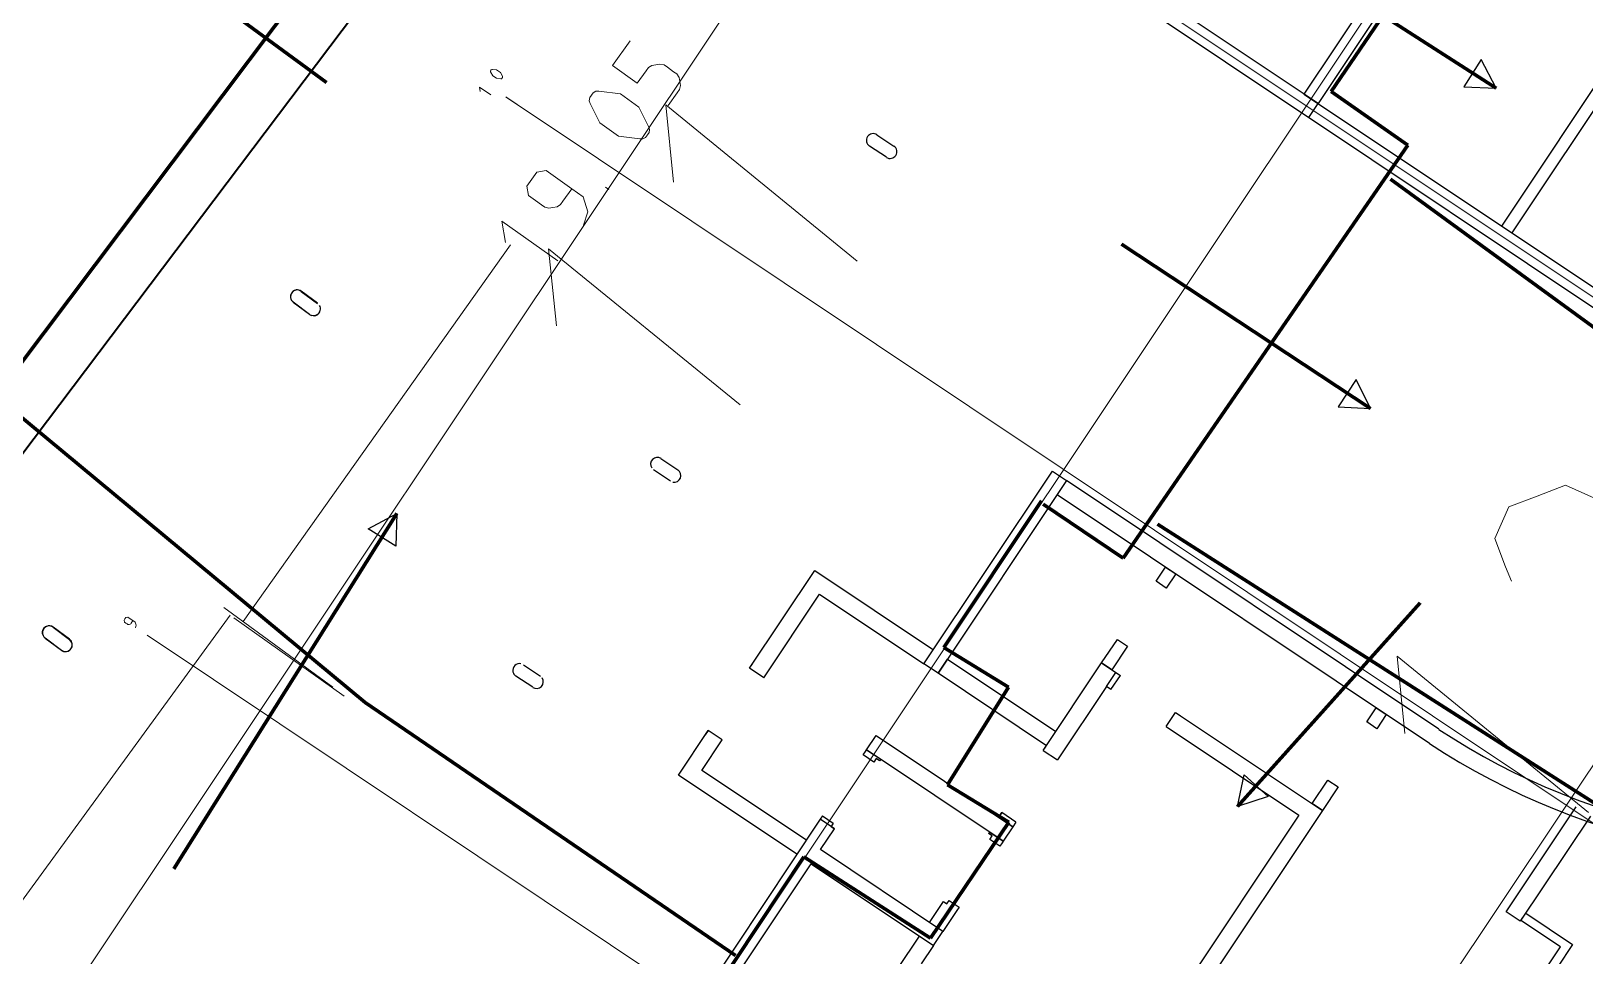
# Model space of a CAD drawing. Header units: metres. Extents: x 2680829 to 2680940, y 1252358 to 1252483.
# Drawn here: x 2680895.08 to 2680917.95, y 1252425.84 to 1252439.45 of the extents above; entities that cross this region are included whole.
import ezdxf

# ---------------------------------------------------------------- set-up
doc = ezdxf.new("R2010")
doc.units = ezdxf.units.M
doc.layers.add('bemassung', color=7, linetype='Continuous', lineweight=13)
doc.layers.add('etappierung', color=7, linetype='Continuous')
doc.layers.add('geometrie', color=7, linetype='Continuous')

msp = doc.modelspace()

# ---------------------------------------------------------------- linework, layer by layer
at = {"layer": 'bemassung'}
for p, q in [((2680903.895, 1252439.303), (2680903.635, 1252438.937)), ((2680904.165, 1252438.909), (2680904.217, 1252438.941)), ((2680904.217, 1252438.941), (2680904.276, 1252438.951)), ((2680904.276, 1252438.951), (2680904.335, 1252438.961)), ((2680904.335, 1252438.961), (2680904.395, 1252438.948)), ((2680904.395, 1252438.948), (2680904.444, 1252438.913)), ((2680901.84, 1252438.862), (2680901.839, 1252438.852)), ((2680901.839, 1252438.852), (2680901.842, 1252438.844)), ((2680901.845, 1252438.869), (2680901.84, 1252438.862)), ((2680901.842, 1252438.844), (2680901.872, 1252438.788)), ((2680901.85, 1252438.876), (2680901.845, 1252438.869)), ((2680901.858, 1252438.881), (2680901.85, 1252438.876)), ((2680901.867, 1252438.881), (2680901.858, 1252438.881)), ((2680901.93, 1252438.875), (2680901.867, 1252438.881)), ((2680901.872, 1252438.788), (2680901.928, 1252438.751)), ((2680901.928, 1252438.751), (2680901.991, 1252438.745)), ((2680901.986, 1252438.838), (2680901.93, 1252438.875)), ((2680902.016, 1252438.782), (2680901.986, 1252438.838)), ((2680901.991, 1252438.745), (2680902, 1252438.745)), ((2680902, 1252438.745), (2680902.008, 1252438.75)), ((2680902.008, 1252438.75), (2680902.013, 1252438.757)), ((2680902.013, 1252438.757), (2680902.018, 1252438.764)), ((2680902.019, 1252438.774), (2680902.016, 1252438.782)), ((2680902.018, 1252438.764), (2680902.019, 1252438.774)), ((2680903.635, 1252438.937), (2680904.001, 1252438.677)), ((2680904.001, 1252438.677), (2680904.131, 1252438.86)), ((2680904.131, 1252438.86), (2680904.165, 1252438.909)), ((2680904.444, 1252438.913), (2680904.535, 1252438.848)), ((2680904.535, 1252438.848), (2680904.584, 1252438.814)), ((2680904.584, 1252438.814), (2680904.616, 1252438.761)), ((2680904.616, 1252438.761), (2680904.626, 1252438.703)), ((2680901.69, 1252438.556), (2680901.678, 1252438.618)), ((2680901.678, 1252438.618), (2680901.845, 1252438.506)), ((2680903.326, 1252438.503), (2680903.3, 1252438.467)), ((2680903.351, 1252438.539), (2680903.326, 1252438.503)), ((2680903.392, 1252438.56), (2680903.351, 1252438.539)), ((2680903.437, 1252438.562), (2680903.392, 1252438.56)), ((2680903.752, 1252438.521), (2680903.437, 1252438.562)), ((2680904.026, 1252438.326), (2680903.752, 1252438.521)), ((2680904.588, 1252438.535), (2680904.458, 1252438.352)), ((2680904.622, 1252438.584), (2680904.588, 1252438.535)), ((2680904.636, 1252438.644), (2680904.622, 1252438.584)), ((2680904.626, 1252438.703), (2680904.636, 1252438.644)), ((2680903.3, 1252438.467), (2680903.293, 1252438.421)), ((2680903.293, 1252438.421), (2680903.307, 1252438.379)), ((2680903.307, 1252438.379), (2680903.449, 1252438.094)), ((2680904.168, 1252438.041), (2680904.026, 1252438.326)), ((2680904.535, 1252437.221), (2680904.42, 1252438.358)), ((2680904.42, 1252438.358), (2680907.238, 1252436.06)), ((2680903.449, 1252438.094), (2680903.723, 1252437.899)), ((2680904.182, 1252437.999), (2680904.168, 1252438.041)), ((2680903.723, 1252437.899), (2680904.038, 1252437.859)), ((2680904.038, 1252437.859), (2680904.083, 1252437.86)), ((2680904.083, 1252437.86), (2680904.124, 1252437.882)), ((2680904.124, 1252437.882), (2680904.149, 1252437.918)), ((2680904.149, 1252437.918), (2680904.175, 1252437.953)), ((2680904.175, 1252437.953), (2680904.182, 1252437.999)), ((2680902.448, 1252437.267), (2680902.52, 1252437.368)), ((2680902.52, 1252437.368), (2680902.66, 1252437.392)), ((2680902.66, 1252437.392), (2680902.761, 1252437.32)), ((2680902.376, 1252437.166), (2680902.448, 1252437.267)), ((2680902.4, 1252437.026), (2680902.376, 1252437.166)), ((2680902.761, 1252437.32), (2680903.036, 1252437.125)), ((2680903.036, 1252437.125), (2680902.906, 1252436.942)), ((2680903.036, 1252437.125), (2680903.205, 1252437.005)), ((2680903.58, 1252437.117), (2680903.535, 1252437.149)), ((2680902.501, 1252436.954), (2680902.4, 1252437.026)), ((2680902.593, 1252436.889), (2680902.501, 1252436.954)), ((2680902.641, 1252436.855), (2680902.593, 1252436.889)), ((2680902.871, 1252436.894), (2680902.819, 1252436.861)), ((2680902.906, 1252436.942), (2680902.871, 1252436.894)), ((2680903.205, 1252437.005), (2680903.275, 1252436.787)), ((2680902.701, 1252436.841), (2680902.641, 1252436.855)), ((2680902.76, 1252436.851), (2680902.701, 1252436.841)), ((2680902.819, 1252436.861), (2680902.76, 1252436.851)), ((2680903.275, 1252436.787), (2680903.207, 1252436.591)), ((2680902.062, 1252436.337), (2680902.009, 1252436.65)), ((2680902.009, 1252436.65), (2680902.833, 1252436.065)), ((2680902.812, 1252435.107), (2680902.696, 1252436.244)), ((2680902.696, 1252436.244), (2680905.514, 1252433.946)), ((2680916.834, 1252432.446), (2680917.252, 1252432.604)), ((2680917.252, 1252432.604), (2680917.669, 1252432.763)), ((2680917.669, 1252432.763), (2680918.136, 1252432.553)), ((2680916.625, 1252431.979), (2680916.834, 1252432.446)), ((2680916.783, 1252431.562), (2680916.625, 1252431.979)), ((2680916.871, 1252431.35), (2680916.783, 1252431.562)), ((2680896.444, 1252430.776), (2680896.458, 1252430.797)), ((2680896.45, 1252430.749), (2680896.444, 1252430.776)), ((2680896.47, 1252430.735), (2680896.45, 1252430.749)), ((2680896.458, 1252430.797), (2680896.471, 1252430.817)), ((2680896.489, 1252430.722), (2680896.47, 1252430.735)), ((2680896.471, 1252430.817), (2680896.499, 1252430.823)), ((2680896.499, 1252430.716), (2680896.489, 1252430.722)), ((2680896.499, 1252430.823), (2680896.52, 1252430.809)), ((2680896.511, 1252430.713), (2680896.499, 1252430.716)), ((2680896.522, 1252430.716), (2680896.511, 1252430.713)), ((2680896.52, 1252430.809), (2680896.576, 1252430.772)), ((2680896.534, 1252430.718), (2680896.522, 1252430.716)), ((2680896.544, 1252430.725), (2680896.534, 1252430.718)), ((2680896.551, 1252430.735), (2680896.544, 1252430.725)), ((2680896.576, 1252430.772), (2680896.551, 1252430.735)), ((2680896.576, 1252430.772), (2680896.61, 1252430.749)), ((2680896.61, 1252430.749), (2680896.625, 1252430.706)), ((2680896.625, 1252430.706), (2680896.613, 1252430.667)), ((2680915.304, 1252429.109), (2680915.189, 1252430.246)), ((2680915.189, 1252430.246), (2680918.007, 1252427.948))]:
    msp.add_line(p, q, dxfattribs=at)
at = {"layer": 'bemassung', "color": 1, "lineweight": 18}
for p, q in [((2680898.198, 1252430.759), (2680902.135, 1252436.301)), ((2680899.52, 1252429.794), (2680897.914, 1252430.965)), ((2680898.007, 1252430.854), (2680893.04, 1252424.045)), ((2680899.683, 1252429.661), (2680898.062, 1252430.812))]:
    msp.add_line(p, q, dxfattribs=at)
at = {"layer": 'etappierung', "color": 5, "lineweight": 9}
for p, q in [((2680915.941, 1252455.656), (2680861.972, 1252374.793)), ((2680922.488, 1252451.286), (2680868.519, 1252370.423)), ((2680929.888, 1252446.348), (2680875.918, 1252365.485)), ((2680905.642, 1252443.825), (2680929.943, 1252427.606)), ((2680902.067, 1252438.476), (2680902.401, 1252438.253)), ((2680902.069, 1252438.471), (2680919.827, 1252426.619)), ((2680896.786, 1252430.557), (2680914.544, 1252418.704))]:
    msp.add_line(p, q, dxfattribs=at)
at = {"layer": 'etappierung', "color": 5, "lineweight": 120}
for p, q in [((2680902.786, 1252444.988), (2680882.001, 1252417.409)), ((2680914.215, 1252438.555), (2680917.386, 1252443.193)), ((2680915.348, 1252437.768), (2680914.215, 1252438.555)), ((2680911.154, 1252431.688), (2680915.348, 1252437.768)), ((2680915.093, 1252437.266), (2680918.348, 1252434.895)), ((2680899.994, 1252429.569), (2680894.56, 1252434.068)), ((2680908.514, 1252430.374), (2680909.952, 1252432.536)), ((2680909.975, 1252432.486), (2680911.154, 1252431.688)), ((2680911.658, 1252432.192), (2680918.095, 1252428.088)), ((2680909.467, 1252429.794), (2680908.514, 1252430.374)), ((2680908.568, 1252428.355), (2680909.467, 1252429.794)), ((2680905.447, 1252425.842), (2680899.994, 1252429.569)), ((2680909.47, 1252427.806), (2680908.568, 1252428.355)), ((2680908.32, 1252426.1), (2680909.47, 1252427.806)), ((2680896.056, 1252411.647), (2680906.452, 1252427.294)), ((2680906.452, 1252427.294), (2680908.32, 1252426.1))]:
    msp.add_line(p, q, dxfattribs=at)
at = {"layer": 'etappierung', "color": 5, "lineweight": 35}
msp.add_line((2680903.462, 1252444.505), (2680867.292, 1252396.592), dxfattribs=at)
at = {"layer": 'etappierung', "color": 5, "lineweight": 211}
for p, q in [((2680899.424, 1252438.69), (2680896.85, 1252440.579)), ((2680914.021, 1252440.292), (2680916.645, 1252438.604)), ((2680911.128, 1252436.312), (2680914.797, 1252433.891)), ((2680897.177, 1252427.118), (2680900.463, 1252432.346)), ((2680915.529, 1252431.034), (2680912.837, 1252428.035))]:
    msp.add_line(p, q, dxfattribs=at)
at = {"layer": 'etappierung'}
for p, q in [((2680916.427, 1252439.028), (2680916.169, 1252438.627)), ((2680916.645, 1252438.604), (2680916.427, 1252439.028)), ((2680916.169, 1252438.627), (2680916.645, 1252438.604)), ((2680914.583, 1252434.317), (2680914.321, 1252433.919)), ((2680914.797, 1252433.891), (2680914.583, 1252434.317)), ((2680914.321, 1252433.919), (2680914.797, 1252433.891)), ((2680900.041, 1252432.123), (2680900.463, 1252432.346)), ((2680900.463, 1252432.346), (2680900.445, 1252431.869)), ((2680900.445, 1252431.869), (2680900.041, 1252432.123)), ((2680912.837, 1252428.035), (2680912.936, 1252428.501)), ((2680912.936, 1252428.501), (2680913.29, 1252428.183)), ((2680913.29, 1252428.183), (2680912.837, 1252428.035))]:
    msp.add_line(p, q, dxfattribs=at)
at = {"layer": 'geometrie', "color": 7}
for p, q in [((2680917.252, 1252443.665), (2680913.817, 1252438.519)), ((2680917.46, 1252443.526), (2680914.025, 1252438.38)), ((2680914.025, 1252438.38), (2680911.573, 1252440.017)), ((2680911.434, 1252439.81), (2680913.887, 1252438.173)), ((2680918.43, 1252439.129), (2680916.727, 1252436.577)), ((2680918.58, 1252439.029), (2680916.877, 1252436.477)), ((2680913.817, 1252438.519), (2680918.357, 1252435.489)), ((2680918.247, 1252435.262), (2680913.679, 1252438.311)), ((2680913.887, 1252438.173), (2680914.025, 1252438.38)), ((2680907.53, 1252437.921), (2680907.779, 1252437.754)), ((2680907.668, 1252437.588), (2680907.418, 1252437.754)), ((2680899.295, 1252435.441), (2680899.054, 1252435.62)), ((2680899.054, 1252435.616), (2680899.295, 1252435.438)), ((2680898.935, 1252435.459), (2680899.176, 1252435.281)), ((2680899.176, 1252435.277), (2680898.935, 1252435.455)), ((2680904.35, 1252433.157), (2680904.6, 1252432.991)), ((2680904.489, 1252432.825), (2680904.239, 1252432.991)), ((2680908.221, 1252430.135), (2680910.114, 1252432.97)), ((2680910.322, 1252432.831), (2680908.429, 1252429.996)), ((2680910.114, 1252432.97), (2680910.322, 1252432.831)), ((2680915.804, 1252429.172), (2680910.322, 1252432.831)), ((2680915.666, 1252428.964), (2680910.183, 1252432.623)), ((2680905.654, 1252430.07), (2680906.614, 1252431.508)), ((2680906.614, 1252431.508), (2680908.36, 1252430.342)), ((2680911.64, 1252431.35), (2680911.779, 1252431.558)), ((2680911.779, 1252431.558), (2680911.928, 1252431.458)), ((2680911.928, 1252431.458), (2680911.79, 1252431.25)), ((2680911.79, 1252431.25), (2680911.64, 1252431.35)), ((2680911.801, 1252431.266), (2680911.79, 1252431.25)), ((2680905.862, 1252429.931), (2680906.683, 1252431.161)), ((2680906.683, 1252431.161), (2680908.221, 1252430.135)), ((2680895.523, 1252430.334), (2680895.283, 1252430.514)), ((2680895.283, 1252430.514), (2680895.524, 1252430.336)), ((2680895.643, 1252430.497), (2680895.4, 1252430.673)), ((2680895.4, 1252430.673), (2680895.64, 1252430.492)), ((2680910.838, 1252430.149), (2680911.069, 1252430.493)), ((2680911.069, 1252430.493), (2680911.218, 1252430.394)), ((2680911.218, 1252430.394), (2680910.988, 1252430.049)), ((2680911.207, 1252430.377), (2680911.218, 1252430.394)), ((2680902.325, 1252430.122), (2680902.574, 1252429.956)), ((2680905.654, 1252430.07), (2680905.699, 1252430.136)), ((2680905.862, 1252429.931), (2680905.654, 1252430.07)), ((2680908.429, 1252429.996), (2680908.221, 1252430.135)), ((2680908.429, 1252429.996), (2680908.568, 1252430.204)), ((2680908.568, 1252430.204), (2680910.164, 1252429.138)), ((2680909.978, 1252428.86), (2680910.838, 1252430.149)), ((2680910.988, 1252430.049), (2680910.838, 1252430.149)), ((2680910.838, 1252430.149), (2680911.046, 1252430.01)), ((2680902.463, 1252429.79), (2680902.214, 1252429.956)), ((2680910.026, 1252428.931), (2680908.429, 1252429.996)), ((2680910.908, 1252429.802), (2680910.186, 1252428.721)), ((2680910.908, 1252429.802), (2680911.046, 1252430.01)), ((2680910.974, 1252429.758), (2680910.908, 1252429.802)), ((2680910.974, 1252429.758), (2680911.113, 1252429.965)), ((2680911.046, 1252430.01), (2680911.113, 1252429.965)), ((2680911.789, 1252429.214), (2680911.927, 1252429.422)), ((2680911.927, 1252429.422), (2680911.994, 1252429.377)), ((2680911.927, 1252429.422), (2680914.089, 1252427.979)), ((2680914.741, 1252429.28), (2680914.88, 1252429.488)), ((2680914.88, 1252429.488), (2680915.029, 1252429.388)), ((2680915.029, 1252429.388), (2680914.891, 1252429.181)), ((2680904.606, 1252428.498), (2680905.044, 1252429.155)), ((2680905.044, 1252429.155), (2680905, 1252429.089)), ((2680905.252, 1252429.017), (2680905.044, 1252429.155)), ((2680911.789, 1252429.214), (2680913.743, 1252427.91)), ((2680914.752, 1252429.297), (2680914.741, 1252429.28)), ((2680914.891, 1252429.181), (2680914.741, 1252429.28)), ((2680904.952, 1252428.567), (2680905.252, 1252429.017)), ((2680907.378, 1252428.871), (2680907.517, 1252429.079)), ((2680907.517, 1252429.079), (2680909.529, 1252427.736)), ((2680909.978, 1252428.86), (2680910.023, 1252428.926)), ((2680907.328, 1252428.796), (2680907.361, 1252428.846)), ((2680907.486, 1252428.691), (2680907.328, 1252428.796)), ((2680907.361, 1252428.846), (2680907.378, 1252428.871)), ((2680909.39, 1252427.528), (2680907.378, 1252428.871)), ((2680907.378, 1252428.871), (2680907.586, 1252428.732)), ((2680907.519, 1252428.741), (2680907.486, 1252428.691)), ((2680907.569, 1252428.707), (2680907.519, 1252428.741)), ((2680907.586, 1252428.732), (2680907.569, 1252428.707)), ((2680909.978, 1252428.86), (2680910.186, 1252428.721)), ((2680906.352, 1252427.333), (2680904.606, 1252428.498)), ((2680906.49, 1252427.541), (2680904.952, 1252428.567)), ((2680913.939, 1252428.079), (2680914.17, 1252428.424)), ((2680914.159, 1252428.408), (2680914.17, 1252428.424)), ((2680914.17, 1252428.424), (2680914.319, 1252428.324)), ((2680914.319, 1252428.324), (2680914.089, 1252427.979)), ((2680914.089, 1252427.979), (2680911.087, 1252423.481)), ((2680914.089, 1252427.979), (2680913.939, 1252428.079)), ((2680916.794, 1252426.486), (2680917.825, 1252428.031)), ((2680906.696, 1252427.848), (2680904.837, 1252425.063)), ((2680906.729, 1252427.898), (2680906.696, 1252427.848)), ((2680906.903, 1252427.71), (2680906.696, 1252427.848)), ((2680906.729, 1252427.898), (2680906.887, 1252427.793)), ((2680906.887, 1252427.793), (2680906.854, 1252427.743)), ((2680906.854, 1252427.743), (2680906.903, 1252427.71)), ((2680909.321, 1252427.875), (2680909.368, 1252427.946)), ((2680909.529, 1252427.736), (2680909.321, 1252427.875)), ((2680909.368, 1252427.946), (2680909.324, 1252427.879)), ((2680909.576, 1252427.807), (2680909.368, 1252427.946)), ((2680909.529, 1252427.736), (2680909.39, 1252427.528)), ((2680909.576, 1252427.807), (2680909.529, 1252427.736)), ((2680913.743, 1252427.91), (2680911.018, 1252423.828)), ((2680918.033, 1252427.893), (2680917.002, 1252426.347)), ((2680906.698, 1252427.402), (2680906.903, 1252427.71)), ((2680909.174, 1252427.637), (2680909.19, 1252427.661)), ((2680909.224, 1252427.603), (2680909.174, 1252427.637)), ((2680909.19, 1252427.661), (2680909.39, 1252427.528)), ((2680909.19, 1252427.553), (2680909.224, 1252427.603)), ((2680909.34, 1252427.454), (2680909.19, 1252427.553)), ((2680909.373, 1252427.503), (2680909.34, 1252427.454)), ((2680909.39, 1252427.528), (2680909.373, 1252427.503)), ((2680908.502, 1252426.198), (2680906.698, 1252427.402)), ((2680905.045, 1252424.925), (2680906.559, 1252427.194)), ((2680906.559, 1252427.194), (2680908.364, 1252425.99)), ((2680908.303, 1252426.331), (2680908.508, 1252426.639)), ((2680908.508, 1252426.639), (2680908.558, 1252426.606)), ((2680908.558, 1252426.606), (2680908.591, 1252426.655)), ((2680908.591, 1252426.655), (2680908.741, 1252426.555)), ((2680908.707, 1252426.506), (2680908.502, 1252426.198)), ((2680908.741, 1252426.555), (2680908.707, 1252426.506)), ((2680917.002, 1252426.347), (2680916.794, 1252426.486)), ((2680917.01, 1252426.36), (2680917.082, 1252426.468)), ((2680917.592, 1252425.971), (2680917.01, 1252426.36)), ((2680917.082, 1252426.468), (2680917.772, 1252426.007)), ((2680908.364, 1252425.99), (2680908.502, 1252426.198)), ((2680907.837, 1252425.651), (2680908.156, 1252426.129)), ((2680908.156, 1252426.129), (2680908.364, 1252425.99)), ((2680908.364, 1252425.99), (2680908.183, 1252425.72)), ((2680916.815, 1252424.808), (2680917.592, 1252425.971)), ((2680917.772, 1252426.007), (2680916.851, 1252424.627))]:
    msp.add_line(p, q, dxfattribs=at)
for centre, radius, start, end in [((2680907.475, 1252437.837), 0.1, 56.7079, 235.8522), ((2680907.723, 1252437.671), 0.0996, 236.7079, 55.8522), ((2680898.995, 1252435.54), 0.101, 166.53, 188.7308), ((2680899.002, 1252435.535), 0.107, 166.3483, 187.6002), ((2680898.985, 1252435.536), 0.0904, 187.2074, 212.1814), ((2680899.002, 1252435.538), 0.108, 189.5189, 210.2367), ((2680898.995, 1252435.536), 0.1, 143.72, 166.0075), ((2680898.993, 1252435.542), 0.0963, 98.0402, 166.3121), ((2680898.998, 1252435.533), 0.104, 121.506, 143.287), ((2680898.994, 1252435.535), 0.101, 98.3523, 120.5532), ((2680898.995, 1252435.552), 0.0867, 74.1682, 100.1169), ((2680898.996, 1252435.539), 0.0992, 54.3878, 77.1358), ((2680898.995, 1252435.535), 0.1, 53.5632, 76.0061), ((2680898.995, 1252435.539), 0.1, 211.0643, 233.5015), ((2680899.233, 1252435.364), 0.104, 301.433, 323.3194), ((2680899.233, 1252435.36), 0.104, 301.6013, 323.3955), ((2680899.238, 1252435.36), 0.0973, 323.4748, 346.4113), ((2680899.238, 1252435.356), 0.0973, 323.406, 346.3215), ((2680899.229, 1252435.354), 0.108, 9.5042, 30.3773), ((2680899.229, 1252435.358), 0.107, 346.247, 7.5211), ((2680899.236, 1252435.357), 0.1, 233.5818, 256.0188), ((2680899.235, 1252435.348), 0.0871, 254.3062, 280.1049), ((2680899.237, 1252435.358), 0.0964, 277.9595, 301.1713), ((2680899.236, 1252435.358), 0.101, 278.3523, 300.5532), ((2680904.296, 1252433.074), 0.0996, 56.7079, 213.9699), ((2680904.544, 1252432.908), 0.1, 258.8994, 56.1155), ((2680921.34, 1252437.551), 10.043, 236.5493, 326.0098), ((2680921.339, 1252437.553), 10.294, 236.5513, 326.0098), ((2680895.341, 1252430.591), 0.103, 54.0218, 188.962), ((2680895.343, 1252430.594), 0.0997, 53.5685, 233.6573), ((2680895.581, 1252430.413), 0.0987, 233.4259, 53.6676), ((2680895.583, 1252430.416), 0.1, 233.6523, 53.4538), ((2680902.269, 1252430.04), 0.0998, 78.6698, 191.4167), ((2680902.27, 1252430.039), 0.101, 191.1766, 235.9363), ((2680902.518, 1252429.873), 0.0996, 236.7079, 33.924)]:
    msp.add_arc(centre, radius, start, end, dxfattribs=at)

doc.saveas('drawing.dxf')
